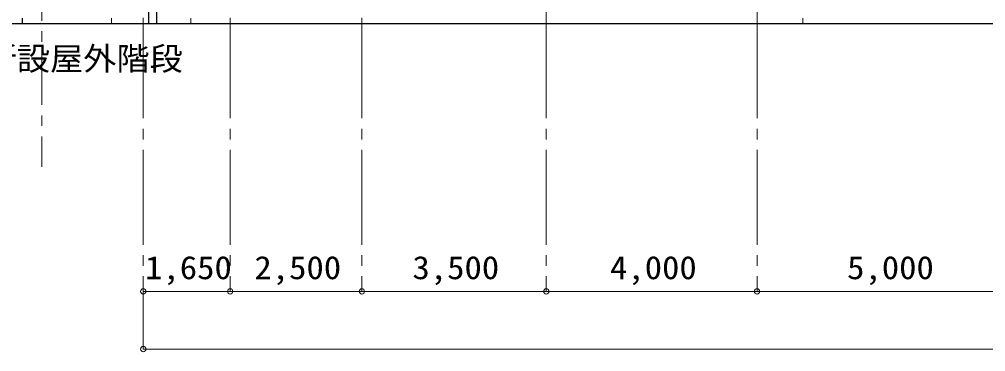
# Model space of a CAD drawing. Units: millimetres at full size, sheet at 1:200; details may follow other scales. Extents: x -55340 to 55340, y -38040 to 38040.
# Drawn here: x -40323 to -21980, y -20203 to -13890 of the extents above; entities that cross this region are included whole.
import ezdxf
from ezdxf.enums import TextEntityAlignment as Align

# ---------------------------------------------------------------- set-up
doc = ezdxf.new("R2010")
doc.units = ezdxf.units.MM
doc.header["$LTSCALE"] = 200
doc.header["$PDMODE"] = 32
doc.header["$PDSIZE"] = 100
doc.linetypes.add('CHAIN1', pattern=[8, 5, -1, 1, -1])
doc.linetypes.add('CHAIN2', pattern=[12, 9, -1, 1, -1])
for name, color, linetype, lineweight in [('0-1_通り芯', 3, 'Continuous', 18), ('0-2_躯体', 3, 'Continuous', 18), ('0-3_外壁', 2, 'Continuous', 25), ('0-5_建具(ｻｯｼ)', 4, 'Continuous', 9), ('0-A_寸法', 6, 'Continuous', 9), ('1-5_建具(ｻｯｼ)', 4, 'Continuous', 9)]:
    doc.layers.add(name, color=color, linetype=linetype, lineweight=lineweight)
doc.styles.add('ＭＳ ゴシック', font='')
doc.styles.get('ＭＳ ゴシック').set_extended_font_data('MS Gothic')

msp = doc.modelspace()

# ---------------------------------------------------------------- linework, layer by layer
at = {"layer": '0-1_通り芯', "color": 4, "linetype": 'CHAIN2', "lineweight": 9}
for p, q in [((-30320.2, -1320.6), (-30320.2, -13970.6)), ((-26320.2, -1320.6), (-26320.2, -13970.6)), ((-37970.2, -9460.6), (-37970.2, -13970.6)), ((-36320.2, -9460.6), (-36320.2, -13970.6)), ((-33820.2, -9460.6), (-33820.2, -13970.6)), ((-37970.2, -13970.6), (-37970.2, -20153.3)), ((-36320.2, -13970.6), (-36320.2, -19058.1)), ((-33820.2, -13970.6), (-33820.2, -19058.1)), ((-30320.2, -13970.6), (-30320.2, -19058.1)), ((-26320.2, -13970.6), (-26320.2, -19058.1))]:
    msp.add_line(p, q, dxfattribs=at)
at = {"layer": '0-1_通り芯', "color": 4, "linetype": 'CHAIN1', "lineweight": 9}
msp.add_line((-39895.2, -9715.6), (-39895.2, -16689.4), dxfattribs=at)
at = {"layer": '0-2_躯体'}
for p, q in [((-37070.2, -13870.6), (-37070.2, -13970.6)), ((-25450.2, -13870.6), (-25450.2, -13970.6))]:
    msp.add_line(p, q, dxfattribs=at)
msp.add_lwpolyline([(-38570.2, -13870.6), (-38570.2, -13911.9), (-38570.2, -13970.6)], dxfattribs=at)
at = {"layer": '0-3_外壁'}
msp.add_line((-40270.2, -13870.6), (-40270.2, -13970.6), dxfattribs=at)
at = {"layer": '0-5_建具(ｻｯｼ)', "color": 2, "lineweight": 25}
msp.add_line((-50905.4, -13970.6), (50915.1, -13970.6), dxfattribs=at)
at = {"layer": '0-A_寸法', "color": 4}
for p, q in [((-33820.2, -19058.1), (-30320.2, -19058.1)), ((40658.6, -20153.3), (-37970.2, -20153.3))]:
    msp.add_line(p, q, dxfattribs=at)
for points in [[(-33820.2, -19058.1), (-36320.2, -19058.1), (-37970.2, -19058.1)], [(-16320.2, -19058.1), (-21320.2, -19058.1), (-26320.2, -19058.1), (-30320.2, -19058.1)]]:
    msp.add_lwpolyline(points, dxfattribs=at)
at = {"layer": '0-A_寸法'}
for p in [(-37970.2, -19058.1), (-36320.2, -19058.1), (-33820.2, -19058.1), (-30320.2, -19058.1), (-26320.2, -19058.1), (-37970.2, -20153.3)]:
    msp.add_point(p, dxfattribs=at)
at = {"layer": '1-5_建具(ｻｯｼ)', "color": 2, "lineweight": 25}
for p, q in [((-37870.2, -9715.6), (-37870.2, -13970.6)), ((-37720.2, -9715.6), (-37720.2, -13970.6))]:
    msp.add_line(p, q, dxfattribs=at)

# ---------------------------------------------------------------- texts
at = {"layer": '0-A_寸法', "color": 2, "style": 'ＭＳ ゴシック', "width": 1.1}
for s, p in [('1,650', (-37935.2, -18958.1)), ('2,500', (-35860.2, -18958.1)), ('3,500', (-32860.2, -18958.1)), ('4,000', (-29110.2, -18958.1)), ('5,000', (-24610.2, -18958.1))]:
    msp.add_text(s, height=439.9, dxfattribs=at).set_placement(p, align=Align.BOTTOM_LEFT)
at = {"layer": '1-5_建具(ｻｯｼ)', "color": 2, "style": 'ＭＳ ゴシック', "width": 1.05}
msp.add_text('新設屋外階段', height=439.9, dxfattribs=at).set_placement((-40999.9, -14990), align=Align.BOTTOM_LEFT)

doc.saveas('drawing.dxf')
